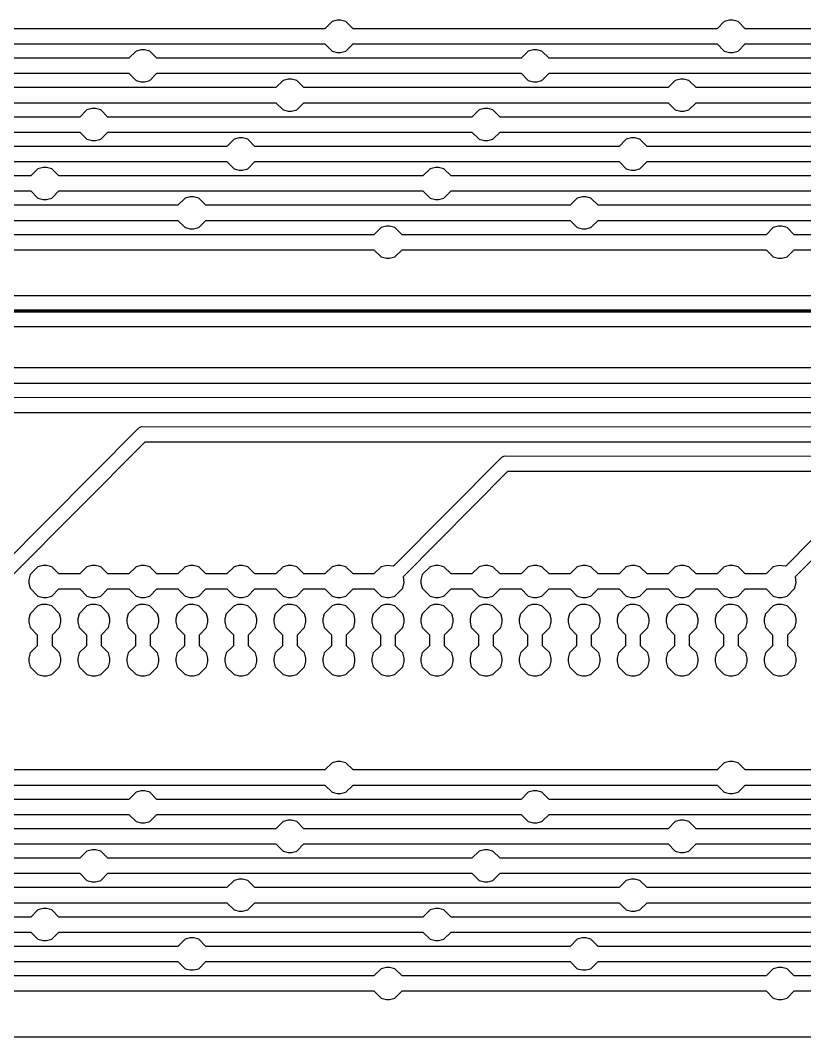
# Model space of a CAD drawing. Header units: millimetres. Extents: x -2 to 222, y 0 to 275.
# Drawn here: x 77.4 to 128.2, y 0 to 65.8 of the extents above; entities that cross this region are included whole.
import ezdxf

# ---------------------------------------------------------------- set-up
doc = ezdxf.new("R2010")
doc.units = ezdxf.units.MM
for name, color, linetype, lineweight, true_color in [('bottom', 1, 'CONTINUOUS', 25, 0xff0000), ('plocica', 7, 'CONTINUOUS', 25, 0x000000), ('rezanje', 3, 'CONTINUOUS', 200, 0x00ff00)]:
    doc.layers.add(name, color=color, linetype=linetype, lineweight=lineweight, true_color=true_color)

msp = doc.modelspace()

# ---------------------------------------------------------------- linework, layer by layer
at = {"layer": 'bottom'}
for points in [[(147.955, 65.272), (124.375333, 65.272), (123.909667, 65.737667), (123.571, 65.822333), (123.359333, 65.822333), (123.020667, 65.737667), (122.555, 65.272), (98.975333, 65.272), (98.509667, 65.737667), (98.171, 65.822333), (97.959333, 65.822333), (97.620667, 65.737667), (97.155, 65.272), (73.575333, 65.272)], [(135.255, 63.367), (111.675333, 63.367), (111.209667, 63.832667), (110.871, 63.917333), (110.659333, 63.917333), (110.320667, 63.832667), (109.855, 63.367), (86.275333, 63.367), (85.809667, 63.832667), (85.471, 63.917333), (85.259333, 63.917333), (84.920667, 63.832667), (84.455, 63.367), (60.875333, 63.367)], [(73.575333, 64.298333), (97.155, 64.298333), (97.620667, 63.832667), (97.959333, 63.748), (98.171, 63.748), (98.509667, 63.832667), (98.975333, 64.298333), (122.555, 64.298333), (123.020667, 63.832667), (123.359333, 63.748), (123.571, 63.748), (123.909667, 63.832667), (124.375333, 64.298333), (147.955, 64.298333)], [(60.875333, 62.393333), (84.455, 62.393333), (84.920667, 61.927667), (85.259333, 61.843), (85.471, 61.843), (85.809667, 61.927667), (86.275333, 62.393333), (109.855, 62.393333), (110.320667, 61.927667), (110.659333, 61.843), (110.871, 61.843), (111.209667, 61.927667), (111.675333, 62.393333), (135.255, 62.393333)], [(144.78, 61.462), (121.200333, 61.462), (120.734667, 61.927667), (120.396, 62.012333), (120.184333, 62.012333), (119.845667, 61.927667), (119.38, 61.462), (95.800333, 61.462), (95.334667, 61.927667), (94.996, 62.012333), (94.784333, 62.012333), (94.445667, 61.927667), (93.98, 61.462), (70.400333, 61.462)], [(132.08, 59.557), (108.500333, 59.557), (108.034667, 60.022667), (107.696, 60.107333), (107.484333, 60.107333), (107.145667, 60.022667), (106.68, 59.557), (83.100333, 59.557), (82.634667, 60.022667), (82.296, 60.107333), (82.084333, 60.107333), (81.745667, 60.022667), (81.28, 59.557), (57.700333, 59.557)], [(70.400333, 60.488333), (93.98, 60.488333), (94.445667, 60.022667), (94.784333, 59.938), (94.996, 59.938), (95.334667, 60.022667), (95.800333, 60.488333), (119.38, 60.488333), (119.845667, 60.022667), (120.184333, 59.938), (120.396, 59.938), (120.734667, 60.022667), (121.200333, 60.488333), (144.78, 60.488333)], [(57.700333, 58.583333), (81.28, 58.583333), (81.745667, 58.117667), (82.084333, 58.033), (82.296, 58.033), (82.634667, 58.117667), (83.100333, 58.583333), (106.68, 58.583333), (107.145667, 58.117667), (107.484333, 58.033), (107.696, 58.033), (108.034667, 58.117667), (108.500333, 58.583333), (132.08, 58.583333)], [(141.605, 57.652), (118.025333, 57.652), (117.559667, 58.117667), (117.221, 58.202333), (117.009333, 58.202333), (116.670667, 58.117667), (116.205, 57.652), (92.625333, 57.652), (92.159667, 58.117667), (91.821, 58.202333), (91.609333, 58.202333), (91.270667, 58.117667), (90.805, 57.652), (67.225333, 57.652)], [(67.225333, 56.678333), (90.805, 56.678333), (91.270667, 56.212667), (91.609333, 56.128), (91.821, 56.128), (92.159667, 56.212667), (92.625333, 56.678333), (116.205, 56.678333), (116.670667, 56.212667), (117.009333, 56.128), (117.221, 56.128), (117.559667, 56.212667), (118.025333, 56.678333), (141.605, 56.678333)], [(128.905, 55.747), (105.325333, 55.747), (104.859667, 56.212667), (104.521, 56.297333), (104.309333, 56.297333), (103.970667, 56.212667), (103.505, 55.747), (79.925333, 55.747), (79.459667, 56.212667), (79.121, 56.297333), (78.909333, 56.297333), (78.570667, 56.212667), (78.105, 55.747), (54.525333, 55.747)], [(54.525333, 54.773333), (78.105, 54.773333), (78.570667, 54.307667), (78.909333, 54.223), (79.121, 54.223), (79.459667, 54.307667), (79.925333, 54.773333), (103.505, 54.773333), (103.970667, 54.307667), (104.309333, 54.223), (104.521, 54.223), (104.859667, 54.307667), (105.325333, 54.773333), (128.905, 54.773333)], [(138.43, 53.842), (114.850333, 53.842), (114.384667, 54.307667), (114.046, 54.392333), (113.834333, 54.392333), (113.495667, 54.307667), (113.03, 53.842), (89.450333, 53.842), (88.984667, 54.307667), (88.646, 54.392333), (88.434333, 54.392333), (88.095667, 54.307667), (87.63, 53.842), (64.050333, 53.842)], [(64.050333, 52.868333), (87.63, 52.868333), (88.095667, 52.402667), (88.434333, 52.318), (88.646, 52.318), (88.984667, 52.402667), (89.450333, 52.868333), (113.03, 52.868333), (113.495667, 52.402667), (113.834333, 52.318), (114.046, 52.318), (114.384667, 52.402667), (114.850333, 52.868333), (138.43, 52.868333)], [(151.13, 51.937), (127.550333, 51.937), (127.084667, 52.402667), (126.746, 52.487333), (126.534333, 52.487333), (126.195667, 52.402667), (125.73, 51.937), (102.150333, 51.937), (101.684667, 52.402667), (101.346, 52.487333), (101.134333, 52.487333), (100.795667, 52.402667), (100.33, 51.937), (76.750333, 51.937)], [(76.750333, 50.963333), (100.33, 50.963333), (100.795667, 50.497667), (101.134333, 50.413), (101.346, 50.413), (101.684667, 50.497667), (102.150333, 50.963333), (125.73, 50.963333), (126.195667, 50.497667), (126.534333, 50.413), (126.746, 50.413), (127.084667, 50.497667), (127.550333, 50.963333), (151.13, 50.963333)], [(213.106, 43.307), (38.269333, 43.307)], [(38.523333, 42.333333), (212.598, 42.333333)], [(212.555667, 41.359667), (61.764333, 41.402)], [(62.018333, 40.428333), (212.217, 40.428333)], [(85.259333, 39.497), (85.259333, 39.497), (85.09, 39.412333), (76.2, 30.48)], [(211.920667, 39.454667), (85.259333, 39.497)], [(76.835, 29.802667), (85.513333, 38.523333), (211.582, 38.523333)], [(108.754333, 37.592), (108.754333, 37.592), (108.585, 37.507333), (101.6, 30.48), (101.176667, 30.522333), (100.795667, 30.437667), (100.33, 29.972), (98.975333, 29.972), (98.509667, 30.437667), (98.171, 30.522333), (97.959333, 30.522333), (97.620667, 30.437667), (97.155, 29.972), (95.800333, 29.972), (95.334667, 30.437667), (94.996, 30.522333), (94.784333, 30.522333), (94.445667, 30.437667), (93.98, 29.972), (92.625333, 29.972), (92.159667, 30.437667), (91.821, 30.522333), (91.609333, 30.522333), (91.270667, 30.437667), (90.805, 29.972), (89.450333, 29.972), (88.984667, 30.437667), (88.646, 30.522333), (88.434333, 30.522333), (88.095667, 30.437667), (87.63, 29.972), (86.275333, 29.972), (85.809667, 30.437667), (85.471, 30.522333), (85.259333, 30.522333), (84.920667, 30.437667), (84.455, 29.972), (83.100333, 29.972), (82.634667, 30.437667), (82.296, 30.522333), (82.084333, 30.522333), (81.745667, 30.437667), (81.28, 29.972), (79.925333, 29.972), (79.459667, 30.437667), (79.121, 30.522333), (78.909333, 30.522333), (78.570667, 30.437667), (78.062667, 29.929667), (77.978, 29.591), (77.978, 29.379333), (78.062667, 29.040667), (78.570667, 28.532667), (78.909333, 28.448), (79.121, 28.448), (79.459667, 28.532667), (79.925333, 28.998333), (81.28, 28.998333), (81.745667, 28.532667), (82.084333, 28.448), (82.296, 28.448), (82.634667, 28.532667), (83.100333, 28.998333), (84.455, 28.998333), (84.920667, 28.532667), (85.259333, 28.448), (85.471, 28.448), (85.809667, 28.532667), (86.275333, 28.998333), (87.63, 28.998333), (88.095667, 28.532667), (88.434333, 28.448), (88.646, 28.448), (88.984667, 28.532667), (89.450333, 28.998333), (90.805, 28.998333), (91.270667, 28.532667), (91.609333, 28.448), (91.821, 28.448), (92.159667, 28.532667), (92.625333, 28.998333), (93.98, 28.998333), (94.445667, 28.532667), (94.784333, 28.448), (94.996, 28.448), (95.334667, 28.532667), (95.800333, 28.998333), (97.155, 28.998333), (97.620667, 28.532667), (97.959333, 28.448), (98.171, 28.448), (98.509667, 28.532667), (98.975333, 28.998333), (100.33, 28.998333), (100.795667, 28.532667), (101.134333, 28.448), (101.346, 28.448), (101.684667, 28.532667), (102.192667, 29.040667), (102.277333, 29.421667), (102.235, 29.802667), (109.008333, 36.618333), (210.947, 36.618333)], [(211.285667, 37.549667), (108.754333, 37.592)], [(132.08, 35.602333), (127, 30.48), (126.576667, 30.522333), (126.195667, 30.437667), (125.73, 29.972), (124.375333, 29.972), (123.909667, 30.437667), (123.571, 30.522333), (123.359333, 30.522333), (123.020667, 30.437667), (122.555, 29.972), (121.200333, 29.972), (120.734667, 30.437667), (120.396, 30.522333), (120.184333, 30.522333), (119.845667, 30.437667), (119.38, 29.972), (118.025333, 29.972), (117.559667, 30.437667), (117.221, 30.522333), (117.009333, 30.522333), (116.670667, 30.437667), (116.205, 29.972), (114.850333, 29.972), (114.384667, 30.437667), (114.046, 30.522333), (113.834333, 30.522333), (113.495667, 30.437667), (113.03, 29.972), (111.675333, 29.972), (111.209667, 30.437667), (110.871, 30.522333), (110.659333, 30.522333), (110.320667, 30.437667), (109.855, 29.972), (108.500333, 29.972), (108.034667, 30.437667), (107.696, 30.522333), (107.484333, 30.522333), (107.145667, 30.437667), (106.68, 29.972), (105.325333, 29.972), (104.859667, 30.437667), (104.521, 30.522333), (104.309333, 30.522333), (103.970667, 30.437667), (103.462667, 29.929667), (103.378, 29.591), (103.378, 29.379333), (103.462667, 29.040667), (103.970667, 28.532667), (104.309333, 28.448), (104.521, 28.448), (104.859667, 28.532667), (105.325333, 28.998333), (106.68, 28.998333), (107.145667, 28.532667), (107.484333, 28.448), (107.696, 28.448), (108.034667, 28.532667), (108.500333, 28.998333), (109.855, 28.998333), (110.320667, 28.532667), (110.659333, 28.448), (110.871, 28.448), (111.209667, 28.532667), (111.675333, 28.998333), (113.03, 28.998333), (113.495667, 28.532667), (113.834333, 28.448), (114.046, 28.448), (114.384667, 28.532667), (114.850333, 28.998333), (116.205, 28.998333), (116.670667, 28.532667), (117.009333, 28.448), (117.221, 28.448), (117.559667, 28.532667), (118.025333, 28.998333), (119.38, 28.998333), (119.845667, 28.532667), (120.184333, 28.448), (120.396, 28.448), (120.734667, 28.532667), (121.200333, 28.998333), (122.555, 28.998333), (123.020667, 28.532667), (123.359333, 28.448), (123.571, 28.448), (123.909667, 28.532667), (124.375333, 28.998333), (125.73, 28.998333), (126.195667, 28.532667), (126.534333, 28.448), (126.746, 28.448), (127.084667, 28.532667), (127.592667, 29.040667), (127.677333, 29.421667), (127.635, 29.802667), (132.503333, 34.713333)], [(78.824667, 27.982333), (78.824667, 27.982333), (78.570667, 27.897667), (78.062667, 27.389667), (77.978, 27.051), (77.978, 26.839333), (78.062667, 26.500667), (78.528333, 26.035), (78.528333, 25.315333), (78.062667, 24.849667), (77.978, 24.511), (77.978, 24.299333), (78.062667, 23.960667), (78.570667, 23.452667), (78.909333, 23.368), (79.121, 23.368), (79.459667, 23.452667), (79.967667, 23.960667), (80.052333, 24.299333), (80.052333, 24.511), (79.967667, 24.849667), (79.502, 25.315333), (79.502, 26.035), (79.967667, 26.500667), (80.052333, 26.839333), (80.052333, 27.051), (79.967667, 27.389667), (79.459667, 27.897667), (79.121, 27.982333), (78.824667, 27.982333)], [(81.999667, 27.982333), (81.999667, 27.982333), (81.745667, 27.897667), (81.237667, 27.389667), (81.153, 27.051), (81.153, 26.839333), (81.237667, 26.500667), (81.703333, 26.035), (81.703333, 25.315333), (81.237667, 24.849667), (81.153, 24.511), (81.153, 24.299333), (81.237667, 23.960667), (81.745667, 23.452667), (82.084333, 23.368), (82.296, 23.368), (82.634667, 23.452667), (83.142667, 23.960667), (83.227333, 24.299333), (83.227333, 24.511), (83.142667, 24.849667), (82.677, 25.315333), (82.677, 26.035), (83.142667, 26.500667), (83.227333, 26.839333), (83.227333, 27.051), (83.142667, 27.389667), (82.634667, 27.897667), (82.296, 27.982333), (81.999667, 27.982333)], [(85.174667, 27.982333), (85.174667, 27.982333), (84.920667, 27.897667), (84.412667, 27.389667), (84.328, 27.051), (84.328, 26.839333), (84.412667, 26.500667), (84.878333, 26.035), (84.878333, 25.315333), (84.412667, 24.849667), (84.328, 24.511), (84.328, 24.299333), (84.412667, 23.960667), (84.920667, 23.452667), (85.259333, 23.368), (85.471, 23.368), (85.809667, 23.452667), (86.317667, 23.960667), (86.402333, 24.299333), (86.402333, 24.511), (86.317667, 24.849667), (85.852, 25.315333), (85.852, 26.035), (86.317667, 26.500667), (86.402333, 26.839333), (86.402333, 27.051), (86.317667, 27.389667), (85.809667, 27.897667), (85.471, 27.982333), (85.174667, 27.982333)], [(88.349667, 27.982333), (88.349667, 27.982333), (88.095667, 27.897667), (87.587667, 27.389667), (87.503, 27.051), (87.503, 26.839333), (87.587667, 26.500667), (88.053333, 26.035), (88.053333, 25.315333), (87.587667, 24.849667), (87.503, 24.511), (87.503, 24.299333), (87.587667, 23.960667), (88.095667, 23.452667), (88.434333, 23.368), (88.646, 23.368), (88.984667, 23.452667), (89.492667, 23.960667), (89.577333, 24.299333), (89.577333, 24.511), (89.492667, 24.849667), (89.027, 25.315333), (89.027, 26.035), (89.492667, 26.500667), (89.577333, 26.839333), (89.577333, 27.051), (89.492667, 27.389667), (88.984667, 27.897667), (88.646, 27.982333), (88.349667, 27.982333)], [(91.524667, 27.982333), (91.524667, 27.982333), (91.270667, 27.897667), (90.762667, 27.389667), (90.678, 27.051), (90.678, 26.839333), (90.762667, 26.500667), (91.228333, 26.035), (91.228333, 25.315333), (90.762667, 24.849667), (90.678, 24.511), (90.678, 24.299333), (90.762667, 23.960667), (91.270667, 23.452667), (91.609333, 23.368), (91.821, 23.368), (92.159667, 23.452667), (92.667667, 23.960667), (92.752333, 24.299333), (92.752333, 24.511), (92.667667, 24.849667), (92.202, 25.315333), (92.202, 26.035), (92.667667, 26.500667), (92.752333, 26.839333), (92.752333, 27.051), (92.667667, 27.389667), (92.159667, 27.897667), (91.821, 27.982333), (91.524667, 27.982333)], [(94.699667, 27.982333), (94.699667, 27.982333), (94.445667, 27.897667), (93.937667, 27.389667), (93.853, 27.051), (93.853, 26.839333), (93.937667, 26.500667), (94.403333, 26.035), (94.403333, 25.315333), (93.937667, 24.849667), (93.853, 24.511), (93.853, 24.299333), (93.937667, 23.960667), (94.445667, 23.452667), (94.784333, 23.368), (94.996, 23.368), (95.334667, 23.452667), (95.842667, 23.960667), (95.927333, 24.299333), (95.927333, 24.511), (95.842667, 24.849667), (95.377, 25.315333), (95.377, 26.035), (95.842667, 26.500667), (95.927333, 26.839333), (95.927333, 27.051), (95.842667, 27.389667), (95.334667, 27.897667), (94.996, 27.982333), (94.699667, 27.982333)], [(97.874667, 27.982333), (97.874667, 27.982333), (97.620667, 27.897667), (97.112667, 27.389667), (97.028, 27.051), (97.028, 26.839333), (97.112667, 26.500667), (97.578333, 26.035), (97.578333, 25.315333), (97.112667, 24.849667), (97.028, 24.511), (97.028, 24.299333), (97.112667, 23.960667), (97.620667, 23.452667), (97.959333, 23.368), (98.171, 23.368), (98.509667, 23.452667), (99.017667, 23.960667), (99.102333, 24.299333), (99.102333, 24.511), (99.017667, 24.849667), (98.552, 25.315333), (98.552, 26.035), (99.017667, 26.500667), (99.102333, 26.839333), (99.102333, 27.051), (99.017667, 27.389667), (98.509667, 27.897667), (98.171, 27.982333), (97.874667, 27.982333)], [(101.049667, 27.982333), (101.049667, 27.982333), (100.795667, 27.897667), (100.287667, 27.389667), (100.203, 27.051), (100.203, 26.839333), (100.287667, 26.500667), (100.753333, 26.035), (100.753333, 25.315333), (100.287667, 24.849667), (100.203, 24.511), (100.203, 24.299333), (100.287667, 23.960667), (100.795667, 23.452667), (101.134333, 23.368), (101.346, 23.368), (101.684667, 23.452667), (102.192667, 23.960667), (102.277333, 24.299333), (102.277333, 24.511), (102.192667, 24.849667), (101.727, 25.315333), (101.727, 26.035), (102.192667, 26.500667), (102.277333, 26.839333), (102.277333, 27.051), (102.192667, 27.389667), (101.684667, 27.897667), (101.346, 27.982333), (101.049667, 27.982333)], [(104.224667, 27.982333), (104.224667, 27.982333), (103.970667, 27.897667), (103.462667, 27.389667), (103.378, 27.051), (103.378, 26.839333), (103.462667, 26.500667), (103.928333, 26.035), (103.928333, 25.315333), (103.462667, 24.849667), (103.378, 24.511), (103.378, 24.299333), (103.462667, 23.960667), (103.970667, 23.452667), (104.309333, 23.368), (104.521, 23.368), (104.859667, 23.452667), (105.367667, 23.960667), (105.452333, 24.299333), (105.452333, 24.511), (105.367667, 24.849667), (104.902, 25.315333), (104.902, 26.035), (105.367667, 26.500667), (105.452333, 26.839333), (105.452333, 27.051), (105.367667, 27.389667), (104.859667, 27.897667), (104.521, 27.982333), (104.224667, 27.982333)], [(107.399667, 27.982333), (107.399667, 27.982333), (107.145667, 27.897667), (106.637667, 27.389667), (106.553, 27.051), (106.553, 26.839333), (106.637667, 26.500667), (107.103333, 26.035), (107.103333, 25.315333), (106.637667, 24.849667), (106.553, 24.511), (106.553, 24.299333), (106.637667, 23.960667), (107.145667, 23.452667), (107.484333, 23.368), (107.696, 23.368), (108.034667, 23.452667), (108.542667, 23.960667), (108.627333, 24.299333), (108.627333, 24.511), (108.542667, 24.849667), (108.077, 25.315333), (108.077, 26.035), (108.542667, 26.500667), (108.627333, 26.839333), (108.627333, 27.051), (108.542667, 27.389667), (108.034667, 27.897667), (107.696, 27.982333), (107.399667, 27.982333)], [(110.574667, 27.982333), (110.574667, 27.982333), (110.320667, 27.897667), (109.812667, 27.389667), (109.728, 27.051), (109.728, 26.839333), (109.812667, 26.500667), (110.278333, 26.035), (110.278333, 25.315333), (109.812667, 24.849667), (109.728, 24.511), (109.728, 24.299333), (109.812667, 23.960667), (110.320667, 23.452667), (110.659333, 23.368), (110.871, 23.368), (111.209667, 23.452667), (111.717667, 23.960667), (111.802333, 24.299333), (111.802333, 24.511), (111.717667, 24.849667), (111.252, 25.315333), (111.252, 26.035), (111.717667, 26.500667), (111.802333, 26.839333), (111.802333, 27.051), (111.717667, 27.389667), (111.209667, 27.897667), (110.871, 27.982333), (110.574667, 27.982333)], [(113.749667, 27.982333), (113.749667, 27.982333), (113.495667, 27.897667), (112.987667, 27.389667), (112.903, 27.051), (112.903, 26.839333), (112.987667, 26.500667), (113.453333, 26.035), (113.453333, 25.315333), (112.987667, 24.849667), (112.903, 24.511), (112.903, 24.299333), (112.987667, 23.960667), (113.495667, 23.452667), (113.834333, 23.368), (114.046, 23.368), (114.384667, 23.452667), (114.892667, 23.960667), (114.977333, 24.299333), (114.977333, 24.511), (114.892667, 24.849667), (114.427, 25.315333), (114.427, 26.035), (114.892667, 26.500667), (114.977333, 26.839333), (114.977333, 27.051), (114.892667, 27.389667), (114.384667, 27.897667), (114.046, 27.982333), (113.749667, 27.982333)], [(116.924667, 27.982333), (116.924667, 27.982333), (116.670667, 27.897667), (116.162667, 27.389667), (116.078, 27.051), (116.078, 26.839333), (116.162667, 26.500667), (116.628333, 26.035), (116.628333, 25.315333), (116.162667, 24.849667), (116.078, 24.511), (116.078, 24.299333), (116.162667, 23.960667), (116.670667, 23.452667), (117.009333, 23.368), (117.221, 23.368), (117.559667, 23.452667), (118.067667, 23.960667), (118.152333, 24.299333), (118.152333, 24.511), (118.067667, 24.849667), (117.602, 25.315333), (117.602, 26.035), (118.067667, 26.500667), (118.152333, 26.839333), (118.152333, 27.051), (118.067667, 27.389667), (117.559667, 27.897667), (117.221, 27.982333), (116.924667, 27.982333)], [(120.099667, 27.982333), (120.099667, 27.982333), (119.845667, 27.897667), (119.337667, 27.389667), (119.253, 27.051), (119.253, 26.839333), (119.337667, 26.500667), (119.803333, 26.035), (119.803333, 25.315333), (119.337667, 24.849667), (119.253, 24.511), (119.253, 24.299333), (119.337667, 23.960667), (119.845667, 23.452667), (120.184333, 23.368), (120.396, 23.368), (120.734667, 23.452667), (121.242667, 23.960667), (121.327333, 24.299333), (121.327333, 24.511), (121.242667, 24.849667), (120.777, 25.315333), (120.777, 26.035), (121.242667, 26.500667), (121.327333, 26.839333), (121.327333, 27.051), (121.242667, 27.389667), (120.734667, 27.897667), (120.396, 27.982333), (120.099667, 27.982333)], [(123.274667, 27.982333), (123.274667, 27.982333), (123.020667, 27.897667), (122.512667, 27.389667), (122.428, 27.051), (122.428, 26.839333), (122.512667, 26.500667), (122.978333, 26.035), (122.978333, 25.315333), (122.512667, 24.849667), (122.428, 24.511), (122.428, 24.299333), (122.512667, 23.960667), (123.020667, 23.452667), (123.359333, 23.368), (123.571, 23.368), (123.909667, 23.452667), (124.417667, 23.960667), (124.502333, 24.299333), (124.502333, 24.511), (124.417667, 24.849667), (123.952, 25.315333), (123.952, 26.035), (124.417667, 26.500667), (124.502333, 26.839333), (124.502333, 27.051), (124.417667, 27.389667), (123.909667, 27.897667), (123.571, 27.982333), (123.274667, 27.982333)], [(126.449667, 27.982333), (126.449667, 27.982333), (126.195667, 27.897667), (125.687667, 27.389667), (125.603, 27.051), (125.603, 26.839333), (125.687667, 26.500667), (126.153333, 26.035), (126.153333, 25.315333), (125.687667, 24.849667), (125.603, 24.511), (125.603, 24.299333), (125.687667, 23.960667), (126.195667, 23.452667), (126.534333, 23.368), (126.746, 23.368), (127.084667, 23.452667), (127.592667, 23.960667), (127.677333, 24.299333), (127.677333, 24.511), (127.592667, 24.849667), (127.127, 25.315333), (127.127, 26.035), (127.592667, 26.500667), (127.677333, 26.839333), (127.677333, 27.051), (127.592667, 27.389667), (127.084667, 27.897667), (126.746, 27.982333), (126.449667, 27.982333)], [(147.955, 17.272), (124.375333, 17.272), (123.909667, 17.737667), (123.571, 17.822333), (123.359333, 17.822333), (123.020667, 17.737667), (122.555, 17.272), (98.975333, 17.272), (98.509667, 17.737667), (98.171, 17.822333), (97.959333, 17.822333), (97.620667, 17.737667), (97.155, 17.272), (73.575333, 17.272)], [(135.255, 15.367), (111.675333, 15.367), (111.209667, 15.832667), (110.871, 15.917333), (110.659333, 15.917333), (110.320667, 15.832667), (109.855, 15.367), (86.275333, 15.367), (85.809667, 15.832667), (85.471, 15.917333), (85.259333, 15.917333), (84.920667, 15.832667), (84.455, 15.367), (60.875333, 15.367)], [(73.575333, 16.298333), (97.155, 16.298333), (97.620667, 15.832667), (97.959333, 15.748), (98.171, 15.748), (98.509667, 15.832667), (98.975333, 16.298333), (122.555, 16.298333), (123.020667, 15.832667), (123.359333, 15.748), (123.571, 15.748), (123.909667, 15.832667), (124.375333, 16.298333), (147.955, 16.298333)], [(60.875333, 14.393333), (84.455, 14.393333), (84.920667, 13.927667), (85.259333, 13.843), (85.471, 13.843), (85.809667, 13.927667), (86.275333, 14.393333), (109.855, 14.393333), (110.320667, 13.927667), (110.659333, 13.843), (110.871, 13.843), (111.209667, 13.927667), (111.675333, 14.393333), (135.255, 14.393333)], [(144.78, 13.462), (121.200333, 13.462), (120.734667, 13.927667), (120.396, 14.012333), (120.184333, 14.012333), (119.845667, 13.927667), (119.38, 13.462), (95.800333, 13.462), (95.334667, 13.927667), (94.996, 14.012333), (94.784333, 14.012333), (94.445667, 13.927667), (93.98, 13.462), (70.400333, 13.462)], [(132.08, 11.557), (108.500333, 11.557), (108.034667, 12.022667), (107.696, 12.107333), (107.484333, 12.107333), (107.145667, 12.022667), (106.68, 11.557), (83.100333, 11.557), (82.634667, 12.022667), (82.296, 12.107333), (82.084333, 12.107333), (81.745667, 12.022667), (81.28, 11.557), (57.700333, 11.557)], [(70.400333, 12.488333), (93.98, 12.488333), (94.445667, 12.022667), (94.784333, 11.938), (94.996, 11.938), (95.334667, 12.022667), (95.800333, 12.488333), (119.38, 12.488333), (119.845667, 12.022667), (120.184333, 11.938), (120.396, 11.938), (120.734667, 12.022667), (121.200333, 12.488333), (144.78, 12.488333)], [(57.700333, 10.583333), (81.28, 10.583333), (81.745667, 10.117667), (82.084333, 10.033), (82.296, 10.033), (82.634667, 10.117667), (83.100333, 10.583333), (106.68, 10.583333), (107.145667, 10.117667), (107.484333, 10.033), (107.696, 10.033), (108.034667, 10.117667), (108.500333, 10.583333), (132.08, 10.583333)], [(141.605, 9.652), (118.025333, 9.652), (117.559667, 10.117667), (117.221, 10.202333), (117.009333, 10.202333), (116.670667, 10.117667), (116.205, 9.652), (92.625333, 9.652), (92.159667, 10.117667), (91.821, 10.202333), (91.609333, 10.202333), (91.270667, 10.117667), (90.805, 9.652), (67.225333, 9.652)], [(67.225333, 8.678333), (90.805, 8.678333), (91.270667, 8.212667), (91.609333, 8.128), (91.821, 8.128), (92.159667, 8.212667), (92.625333, 8.678333), (116.205, 8.678333), (116.670667, 8.212667), (117.009333, 8.128), (117.221, 8.128), (117.559667, 8.212667), (118.025333, 8.678333), (141.605, 8.678333)], [(128.905, 7.747), (105.325333, 7.747), (104.859667, 8.212667), (104.521, 8.297333), (104.309333, 8.297333), (103.970667, 8.212667), (103.505, 7.747), (79.925333, 7.747), (79.459667, 8.212667), (79.121, 8.297333), (78.909333, 8.297333), (78.570667, 8.212667), (78.105, 7.747), (54.525333, 7.747)], [(54.525333, 6.773333), (78.105, 6.773333), (78.570667, 6.307667), (78.909333, 6.223), (79.121, 6.223), (79.459667, 6.307667), (79.925333, 6.773333), (103.505, 6.773333), (103.970667, 6.307667), (104.309333, 6.223), (104.521, 6.223), (104.859667, 6.307667), (105.325333, 6.773333), (128.905, 6.773333)], [(138.43, 5.842), (114.850333, 5.842), (114.384667, 6.307667), (114.046, 6.392333), (113.834333, 6.392333), (113.495667, 6.307667), (113.03, 5.842), (89.450333, 5.842), (88.984667, 6.307667), (88.646, 6.392333), (88.434333, 6.392333), (88.095667, 6.307667), (87.63, 5.842), (64.050333, 5.842)], [(64.050333, 4.868333), (87.63, 4.868333), (88.095667, 4.402667), (88.434333, 4.318), (88.646, 4.318), (88.984667, 4.402667), (89.450333, 4.868333), (113.03, 4.868333), (113.495667, 4.402667), (113.834333, 4.318), (114.046, 4.318), (114.384667, 4.402667), (114.850333, 4.868333), (138.43, 4.868333)], [(151.13, 3.937), (127.550333, 3.937), (127.084667, 4.402667), (126.746, 4.487333), (126.534333, 4.487333), (126.195667, 4.402667), (125.73, 3.937), (102.150333, 3.937), (101.684667, 4.402667), (101.346, 4.487333), (101.134333, 4.487333), (100.795667, 4.402667), (100.33, 3.937), (76.750333, 3.937)], [(76.750333, 2.963333), (100.33, 2.963333), (100.795667, 2.497667), (101.134333, 2.413), (101.346, 2.413), (101.684667, 2.497667), (102.150333, 2.963333), (125.73, 2.963333), (126.195667, 2.497667), (126.534333, 2.413), (126.746, 2.413), (127.084667, 2.497667), (127.550333, 2.963333), (151.13, 2.963333)]]:
    msp.add_lwpolyline(points, dxfattribs=at)
at = {"layer": 'plocica'}
for p, q in [((0, 48), (220, 48)), ((0, 46), (220, 46)), ((0, 0), (220, 0))]:
    msp.add_line(p, q, dxfattribs=at)
at = {"layer": 'rezanje'}
msp.add_line((-2, 47), (222, 47), dxfattribs=at)

doc.saveas('drawing.dxf')
